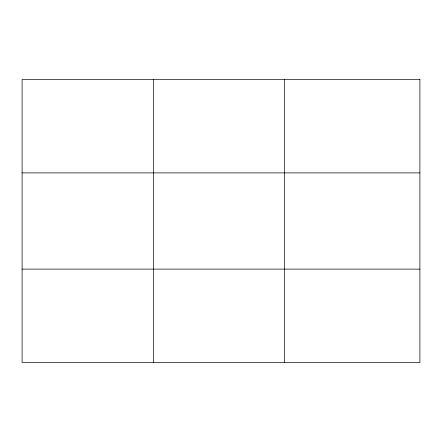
<?xml version="1.0" encoding="UTF-8"?>
<svg xmlns="http://www.w3.org/2000/svg" width="442" height="442" viewBox="0 0 442 442"><rect width="100%" height="100%" fill="white"/><g stroke="black" fill="none" stroke-linecap="round" stroke-linejoin="round"><path stroke-width="0.66" d="M153.374 79.505L153.374 362.495M284.648 79.505L284.648 362.495M22.1 172.888L419.9 172.888M22.1 269.112L419.9 269.112M419.9 79.505L419.9 362.495L22.1 362.495L22.1 79.505L419.9 79.505"/></g></svg>
